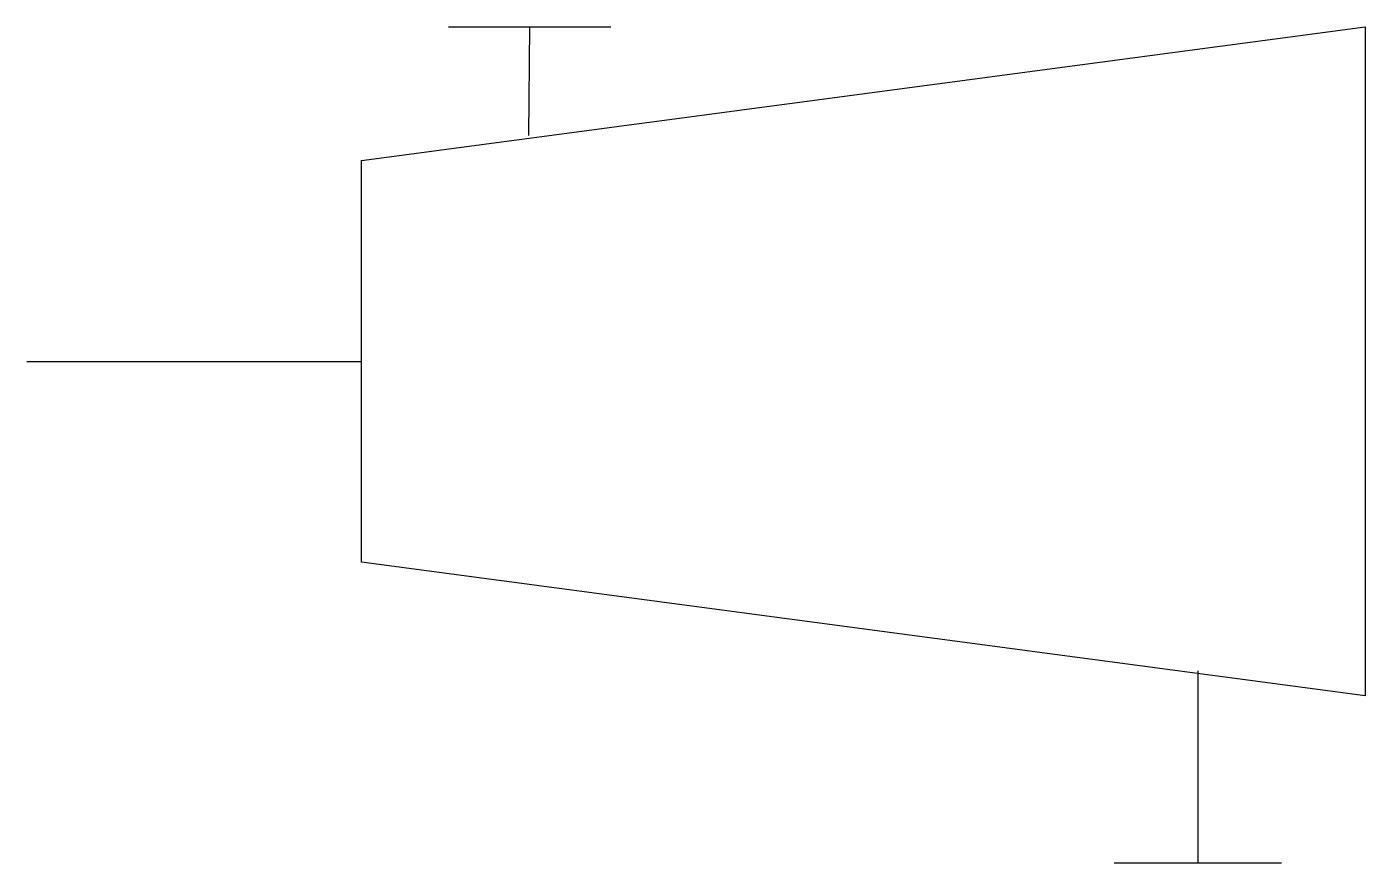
# Model space of a CAD drawing. Extents: x 2.8 to 23.9, y -2.8 to 10.5.
import ezdxf

# ---------------------------------------------------------------- set-up
doc = ezdxf.new("R2010")
doc.units = 0
doc.layers.add('DEFAULT_255_2_778', color=255, linetype='CONTINUOUS')

msp = doc.modelspace()

# ---------------------------------------------------------------- linework, layer by layer
at = {"layer": 'DEFAULT_255_2_778'}
for p, q in [((8.07, 8.334), (23.945, 10.451)), ((9.45, 10.451), (12.013, 10.451)), ((10.716, 8.731), (10.732, 10.451)), ((23.945, 10.451), (23.945, -0.132)), ((8.07, 1.984), (8.07, 8.334)), ((2.778, 5.159), (8.07, 5.159)), ((23.945, -0.132), (8.07, 1.984)), ((21.299, 0.265), (21.299, -2.778)), ((22.622, -2.778), (19.976, -2.778))]:
    msp.add_line(p, q, dxfattribs=at)

doc.saveas('drawing.dxf')
